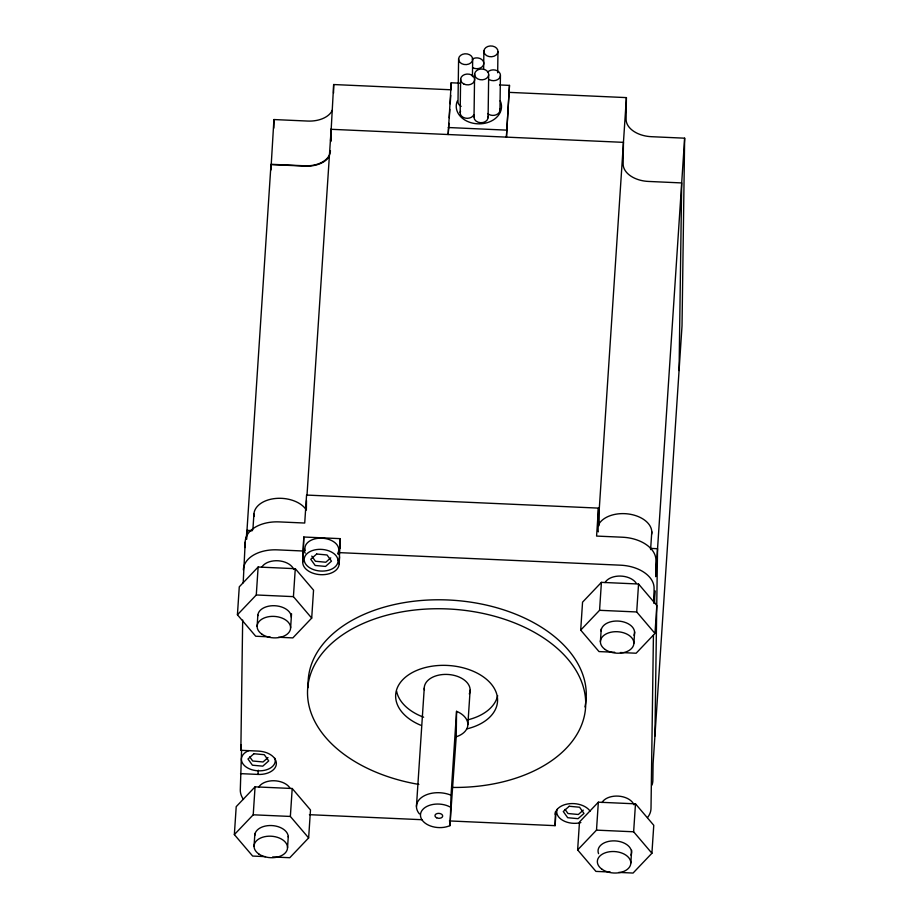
<?xml version="1.0" encoding="UTF-8"?>
<svg xmlns="http://www.w3.org/2000/svg" width="919" height="919" viewBox="0 0 919 919"><rect width="100%" height="100%" fill="white"/><g stroke="black" fill="none" stroke-linecap="round" stroke-linejoin="round"><path stroke-width="1.38" d="M241.582 750.042L240.296 789.972A33.762 21.596 3.8 0 0 243.501 799.496M240.525 773.637L257.998 774.418A18.231 11.66 3.8 0 0 276.366 763.563A18.231 11.66 3.8 0 0 258.331 751.087L240.847 750.306L242.673 620.061M243.19 582.841L245.212 542.003A33.762 21.596 3.8 0 1 279.238 521.9L304.717 523.037L306.567 495.065L599.314 508.15L599.062 525.702M245.132 547.54L245.212 542.003M246.706 539.212L246.751 536.087M246.797 533.227L270.979 164.581L305.131 166.109A25.525 16.324 3.8 0 0 328.818 157.069M270.898 170.026L273.931 119.55L307.647 121.055A25.525 16.324 3.8 0 0 332.437 110.05M273.816 128.143L273.931 119.55M339.593 556.834L339.134 563.829A18.231 11.66 3.8 0 1 320.765 574.685A18.231 11.66 3.8 0 1 302.719 562.198L303.798 537.018L340.214 538.649L340.076 548.448M302.719 562.198L303.798 537.018M306.36 510.114L306.486 500.545M330.553 140.653L333.666 84.537L451.126 89.786L451.218 82.779L459.741 83.158M330.978 141.457L331.139 129.303L307.003 495.088M333.54 93.072L333.666 84.537M339.134 563.829L340.214 538.649M451.218 82.779L448.173 134.53L448.909 123.341M458.604 58.805L458.007 101.469A7.053 5.422 0.8 0 0 461.12 106.351M450.172 825.503L451.034 795.211L456.571 711.317L456.215 736.785L449.873 825.653A18.38 11.752 3.8 0 1 425.187 823.171A18.38 11.752 3.8 0 1 425.405 807.273A18.38 11.752 3.8 0 1 450.126 806.997L450.425 807.169M460.166 112.509L460.626 79.057M472.435 76.668L472.676 59.609A7.053 5.422 0.8 0 0 462.521 54.324A7.053 5.422 0.8 0 0 461.717 63.687A7.053 5.422 0.8 0 0 472.676 59.609M474.02 116.908L474.618 74.025M483.635 69.166L483.888 50.959M488.092 117.701L488.69 74.818A7.053 5.422 0.8 0 0 478.546 69.545A7.053 5.422 0.8 0 0 477.731 78.896A7.053 5.422 0.8 0 0 488.69 74.818M497.673 72.773L497.96 51.751A7.053 5.422 0.8 0 0 487.817 46.478A7.053 5.422 0.8 0 0 487.001 55.829A7.053 5.422 0.8 0 0 497.96 51.751M499.947 110.383L500.43 75.68M509.482 85.387L506.426 137.126L509.482 85.387L499.534 84.939M449.402 820.931L555.099 825.653L555.432 811.661M509.379 92.382L626.402 97.609L626.103 119.217A25.525 16.324 3.8 0 0 651.364 136.69L684.644 138.183L682.024 325.797L653.087 763.735L652.858 780.357A33.762 21.596 3.8 0 1 651.95 785.125M653.432 635.132L651.008 808.318A33.762 21.596 3.8 0 1 647.539 817.542M654.604 603.013L654.776 590.664L653.949 603.243L654.087 588.309A33.762 21.596 3.8 0 0 620.67 565.196L339.283 552.629M654.925 736.05L657.544 548.712L650.434 548.39M679.072 370.541L681.691 182.927L648.412 181.434A25.525 16.324 3.8 0 1 623.151 163.961L623.45 142.353L330.702 129.28M269.991 636.878L255.712 636.235L237.424 614.777L239.273 586.827L258.136 567.023L295.275 568.689L313.551 590.147L311.702 618.096L292.851 637.901L278.56 637.258M246.269 539.039L246.832 530.654L251.048 530.837M252.909 529.39L253.931 514.02M265.499 856.634L252.645 856.06L234.356 834.601L236.206 806.652L255.068 786.848L292.208 788.502L310.484 809.972L308.635 837.921L289.784 857.714L272.633 856.956M240.847 750.306L241.215 744.712M237.424 614.777L256.286 594.972L258.136 567.023M257.113 626.379L257.86 615.087M234.356 834.601L253.219 814.797L255.068 786.848M257.998 774.418L258.285 770.225M254.046 846.192L254.885 833.487M290.611 627.872L291.541 613.754M311.702 618.096L293.425 596.638L295.275 568.689M287.544 847.697L288.29 836.393M308.635 837.921L290.358 816.451L292.208 788.502M449.276 117.747L449.828 109.361M450.195 103.767L450.758 95.369M416.445 806.411L424.256 688.113M467.863 724.563L470.126 690.169M555.099 825.653L556.018 811.672M614.708 652.272L598.993 651.571L580.705 630.112L582.554 602.163L601.417 582.359L638.556 584.013L656.832 605.483L654.983 633.432L636.132 653.225L620.417 652.524M599.314 508.15L626.402 97.609M610.205 872.028L595.926 871.396L577.637 849.926L579.487 821.977L598.349 802.184L635.489 803.838L653.765 825.296L651.916 853.246L633.065 873.05L618.774 872.407M580.705 630.112L599.567 610.308L601.417 582.359M600.394 641.703L601.233 628.998M577.637 849.926L596.5 830.133L598.349 802.184M633.892 643.208L634.638 631.904M654.983 633.432L636.706 611.962L638.556 584.013M650.606 549.596L651.789 531.791M630.825 863.021L631.663 850.316M651.916 853.246L633.639 831.787L635.489 803.838M684.644 138.183L655.706 576.684L655.925 560.349A33.762 21.596 3.8 0 0 622.519 537.224L596.592 536.076L598.441 508.104L598.131 529.712A25.525 16.324 3.8 0 0 598.326 531.86M449.873 825.653L450.23 825.021M330.76 557.856L325.808 562.233L315.447 561.268L311.759 556.098M268.003 757.589L263.052 761.966L252.691 761.001L249.738 756.865M583.289 810.11L578.35 814.487L567.988 813.522L565.036 809.386M448.265 127.523L506.518 130.13M270.979 164.294L304.694 165.799A25.525 16.324 3.8 0 0 330.415 150.613M246.832 530.366L252.53 530.619M302.879 550.998L277.389 549.861A33.762 21.596 3.8 0 0 243.374 569.964M256.286 594.972L293.425 596.638M599.567 610.308L636.706 611.962M309.416 814.682L422.258 819.725M253.219 814.797L290.358 816.451M596.5 830.133L633.639 831.787M601.095 631.054A16.772 10.741 3.8 0 1 620.187 621.244A16.772 10.741 3.8 0 1 633.984 635.305M598.591 524.611A27.34 17.507 3.8 0 1 630.411 514.295A27.34 17.507 3.8 0 1 651.628 534.226M257.814 615.719A16.772 10.741 3.8 0 1 274.712 605.724A16.772 10.741 3.8 0 1 291.312 617.223M254.023 516.467A27.34 17.507 3.8 0 1 273.919 498.672A27.34 17.507 3.8 0 1 305.866 509.264M598.568 853.682A16.772 10.741 3.8 0 1 614.926 840.885A16.772 10.741 3.8 0 1 630.916 855.129M254.747 835.543A16.772 10.741 3.8 0 1 271.645 825.549A16.772 10.741 3.8 0 1 288.244 837.037M308.221 687.607A139.274 89.074 3.8 0 1 453.894 600.314A139.274 89.074 3.8 0 1 584.932 706.941M418.834 784.412A139.274 89.074 3.8 0 1 335.286 640.267A139.274 89.074 3.8 0 1 569.619 661.255A139.274 89.074 3.8 0 1 452.63 787.434M420.718 725.24A51.039 32.647 3.8 0 1 409.024 674.535A51.039 32.647 3.8 0 1 488.104 680.726A51.039 32.647 3.8 0 1 466.909 728.859M601.968 802.574A16.772 10.729 3.8 0 1 618.51 796.13A16.772 10.729 3.8 0 1 633.949 804.78M258.687 787.25A16.772 10.729 3.8 0 1 273.977 780.748A16.772 10.729 3.8 0 1 289.864 787.893M605.047 582.577A16.772 10.729 3.8 0 1 620.325 576.064A16.772 10.729 3.8 0 1 636.212 583.22M261.766 567.241A16.772 10.729 3.8 0 1 278.296 560.785A16.772 10.729 3.8 0 1 293.735 569.435M497.673 695.66A51.039 32.647 3.8 0 1 467.507 719.91M423.636 717.211A51.039 32.647 3.8 0 1 396.594 691.145M555.248 814.452A18.231 11.66 3.8 0 1 569.746 803.688A18.231 11.66 3.8 0 1 590.09 811.155M339.272 553.1A18.231 11.66 3.8 0 1 338.341 554.616M305.223 553.135A18.231 11.66 3.8 0 1 303.638 548.218M424.417 690.043A22.964 14.693 3.8 0 1 448.897 674.535A22.964 14.693 3.8 0 1 469.299 693.937M305.315 550.711A16.944 10.844 3.8 0 1 323.258 538.27A16.944 10.844 3.8 0 1 337.549 553.697M248.934 750.559A16.944 10.844 3.8 0 0 249.75 768.973A16.944 10.844 3.8 0 0 275.218 761.518L275.24 759.898A16.944 10.844 3.8 0 0 274.884 758.278M580.854 822.574A16.944 10.844 3.8 0 1 562.968 820.483A16.944 10.844 3.8 0 1 557.178 809.317M419.42 813.901A22.964 14.693 3.8 0 1 423.303 796.313A22.964 14.693 3.8 0 1 451.034 795.211M456.571 711.317A22.964 14.693 3.8 0 1 456.215 736.785M500.2 100.745A22.642 17.392 0.8 0 1 479.213 123.847A22.642 17.392 0.8 0 1 457.329 100.987M499.833 108.97A7.053 5.422 0.8 0 1 496.03 114.864A7.053 5.422 0.8 0 1 487.61 113.531M487.978 116.299A7.053 5.422 0.8 0 1 480.591 122.709A7.053 5.422 0.8 0 1 474.376 115.518M473.871 114.691A7.053 5.422 0.8 0 1 464.922 118.023A7.053 5.422 0.8 0 1 460.522 111.13M487.541 72.233A7.053 5.422 0.8 0 1 497.317 70.797A7.053 5.422 0.8 0 1 499.258 78.322A7.053 5.422 0.8 0 1 489.471 79.758M472.125 59.184A7.053 5.422 0.8 0 1 481.648 59.402A7.053 5.422 0.8 0 1 482.268 66.708A7.053 5.422 0.8 0 1 472.848 67.765M337.997 560.165L337.974 561.785A16.944 10.844 3.8 0 1 312.15 569.079A16.944 10.844 3.8 0 1 312.414 550.561A16.944 10.844 3.8 0 1 337.997 560.165M316.676 554.008L310.748 559.257L315.171 565.461L325.533 566.426L331.472 561.176L327.049 554.973L316.676 554.008M253.92 753.741L247.981 758.991L252.415 765.194L262.777 766.159L268.716 760.909L264.281 754.706L253.92 753.741M569.217 806.262L563.278 811.511L567.701 817.715L578.074 818.68L584.002 813.43L579.579 807.227L569.217 806.262M605.196 649.526A16.772 10.741 3.8 0 0 633.283 645.954A16.772 10.741 3.8 0 0 612.962 631.881A16.772 10.741 3.8 0 0 605.196 649.526M261.915 634.19A16.772 10.741 3.8 0 0 290.002 630.629A16.772 10.741 3.8 0 0 269.669 616.557A16.772 10.741 3.8 0 0 261.915 634.19M602.129 869.34A16.772 10.741 3.8 0 0 630.216 865.778A16.772 10.741 3.8 0 0 609.883 851.706A16.772 10.741 3.8 0 0 602.129 869.34M258.848 854.015A16.772 10.741 3.8 0 0 286.935 850.443A16.772 10.741 3.8 0 0 266.602 836.37A16.772 10.741 3.8 0 0 258.848 854.015M436.651 817.784A3.871 2.47 3.8 0 0 442.682 816.164A3.871 2.47 3.8 0 0 437.157 813.533A3.871 2.47 3.8 0 0 436.651 817.784M463.739 83.939A7.053 5.422 0.8 0 0 474.698 79.861A7.053 5.422 0.8 0 0 464.554 74.577A7.053 5.422 0.8 0 0 463.739 83.939"/></g></svg>
